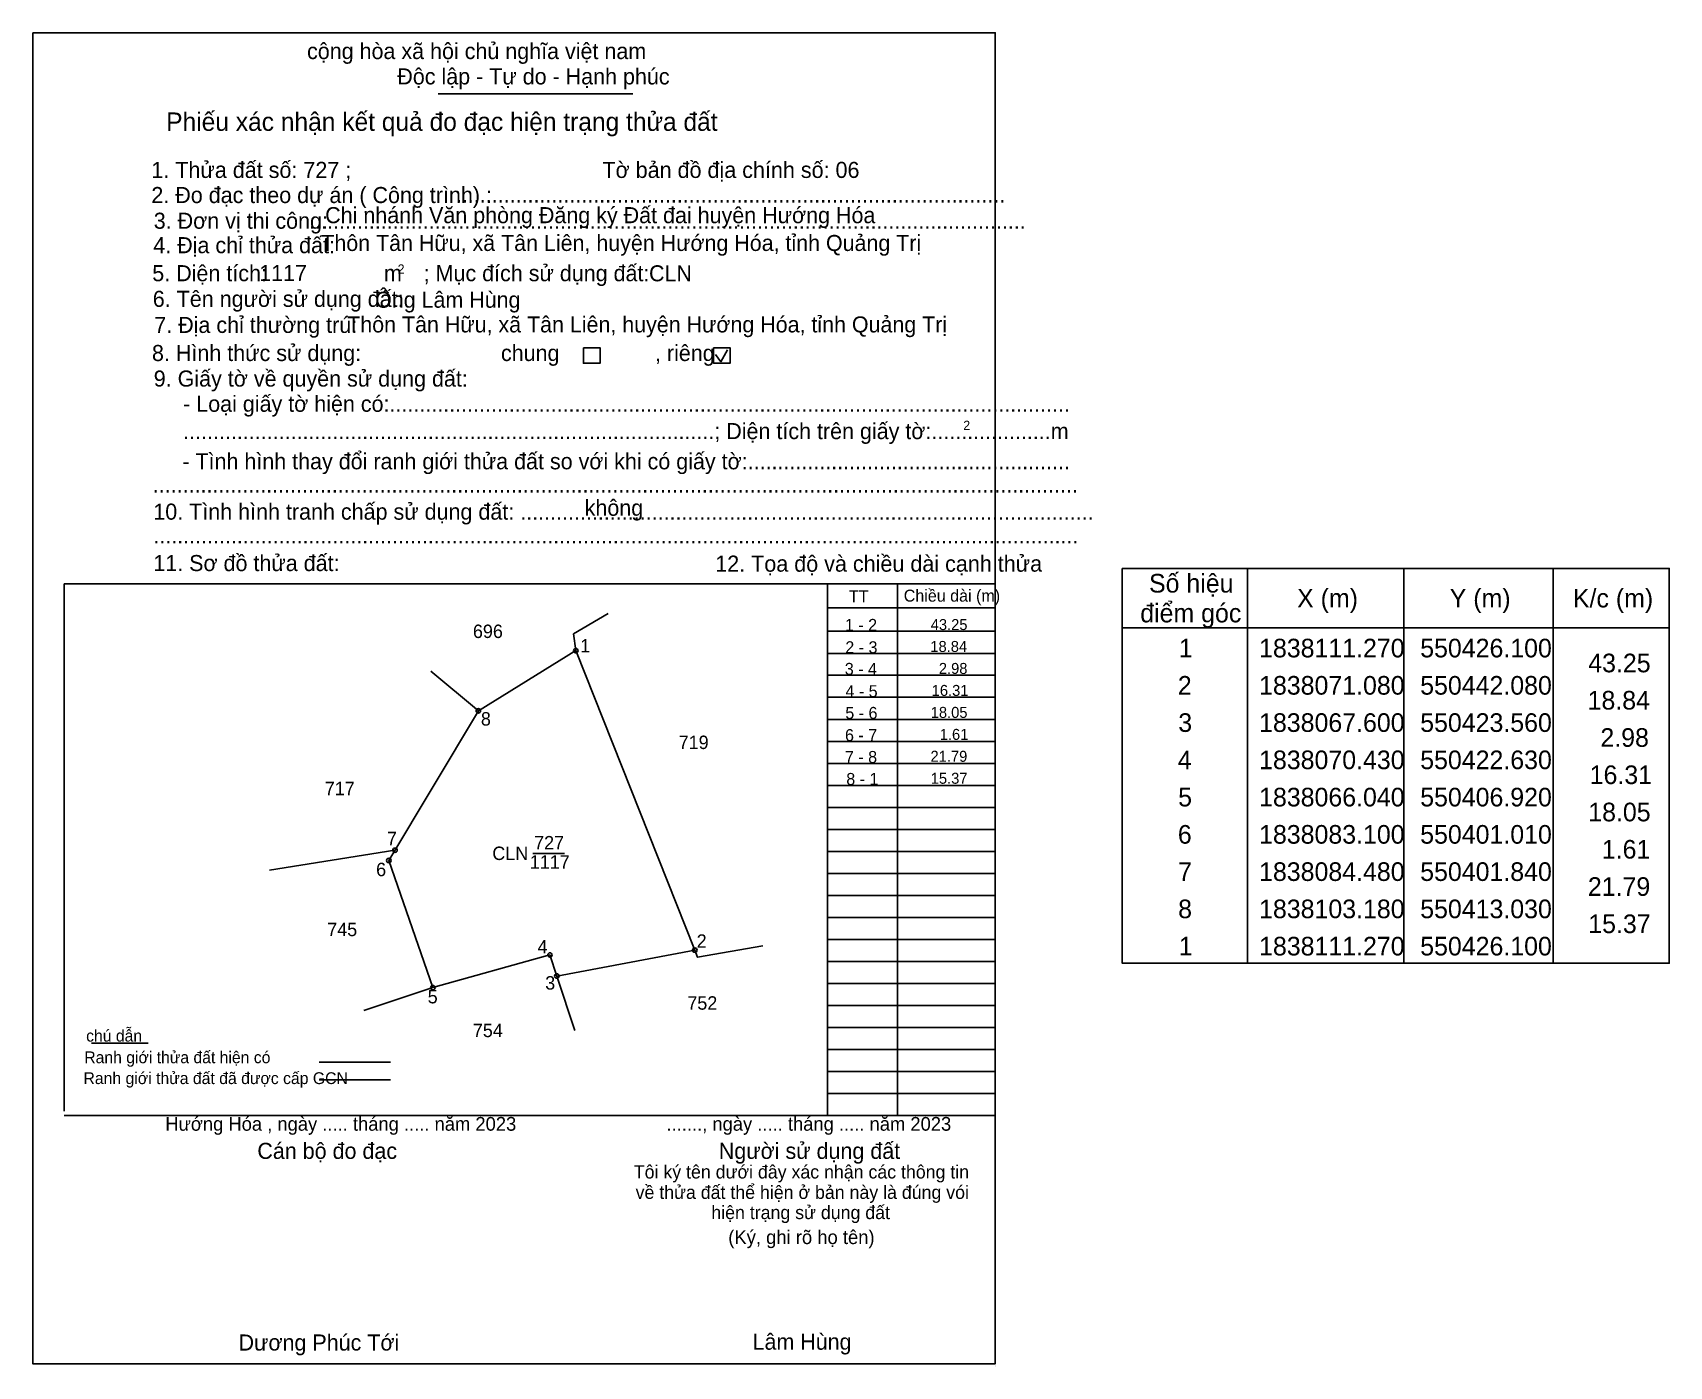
# Model space of a CAD drawing. Extents: x 549456 to 549676, y 1838019 to 1838198.
import ezdxf

# ---------------------------------------------------------------- set-up
doc = ezdxf.new("R2010")
doc.units = 0
for name, color, linetype in [('Level 1', 7, 'Continuous'), ('Level 10', 7, 'Continuous'), ('Level 17', 7, 'Continuous'), ('Level 2', 7, 'Continuous'), ('Level 30', 7, 'Continuous'), ('Level 36', 7, 'Continuous'), ('Level 6', 7, 'Continuous'), ('Level 63', 7, 'Continuous')]:
    doc.layers.add(name, color=color, linetype=linetype)

msp = doc.modelspace()

# ---------------------------------------------------------------- linework, layer by layer
at = {"layer": 'Level 1'}
msp.add_lwpolyline([(549529.3, 1838115.4), (549545.28, 1838075.21), (549526.76, 1838071.73), (549525.83, 1838074.56), (549510.12, 1838070.17), (549504.21, 1838087.23), (549516.23, 1838107.31)], close=True, dxfattribs=at)
msp.add_lwpolyline([(549529.3, 1838115.4), (549545.28, 1838075.21), (549526.76, 1838071.73), (549525.83, 1838074.56), (549510.12, 1838070.17), (549504.21, 1838087.23), (549516.23, 1838107.31)], close=True, dxfattribs=at)
at = {"layer": 'Level 17'}
msp.add_line((549464.31, 1838062.73), (549471.9, 1838062.73), dxfattribs=at)
at = {"layer": 'Level 2'}
for p, q in [((549456.43, 1838198.32), (549456.43, 1838198.32)), ((549510.83, 1838190.13), (549536.94, 1838190.13)), ((549548.03, 1838155.12), (549548.77, 1838154.16)), ((549548.77, 1838154.16), (549549.66, 1838155.76)), ((549460.64, 1838124.38), (549563.09, 1838124.38)), ((549460.64, 1838053.61), (549460.64, 1838124.38)), ((549563.09, 1838124.38), (549563.09, 1838053.03)), ((549563.09, 1838053.03), (549460.64, 1838053.03)), ((549585.58, 1838019.69), (549585.58, 1838019.69))]:
    msp.add_line(p, q, dxfattribs=at)
for points in [[(549456.43, 1838198.32), (549585.58, 1838198.32), (549585.58, 1838019.69), (549456.43, 1838019.69)], [(549530.33, 1838156.04), (549532.55, 1838156.04), (549532.55, 1838153.97), (549530.33, 1838153.97)], [(549547.78, 1838156.04), (549550, 1838156.04), (549550, 1838153.97), (549547.78, 1838153.97)]]:
    msp.add_lwpolyline(points, close=True, dxfattribs=at)
at = {"layer": 'Level 30'}
for p, q in [((549563.09, 1838124.38), (549585.58, 1838124.38)), ((549563.09, 1838069.61), (549563.09, 1838124.38)), ((549572.48, 1838124.38), (549572.48, 1838053.03)), ((549585.58, 1838124.38), (549585.58, 1838069.61)), ((549563.09, 1838121.16), (549585.58, 1838121.16)), ((549563.09, 1838118.03), (549585.58, 1838118.03)), ((549563.03, 1838115.02), (549585.52, 1838115.02)), ((549563.09, 1838112.09), (549585.58, 1838112.09)), ((549563.09, 1838109.13), (549585.58, 1838109.13)), ((549563.09, 1838106.17), (549585.58, 1838106.17)), ((549563.09, 1838103.22), (549585.58, 1838103.22)), ((549563.09, 1838100.27), (549585.58, 1838100.27)), ((549563.09, 1838097.32), (549585.58, 1838097.32)), ((549563.09, 1838094.36), (549585.58, 1838094.36)), ((549563.09, 1838091.41), (549585.58, 1838091.41)), ((549563.09, 1838088.46), (549585.58, 1838088.46)), ((549563.09, 1838085.51), (549585.58, 1838085.51)), ((549563.09, 1838082.55), (549585.58, 1838082.55)), ((549563.09, 1838079.6), (549585.58, 1838079.6)), ((549563.09, 1838076.65), (549585.58, 1838076.65)), ((549563.09, 1838073.7), (549585.58, 1838073.7)), ((549563.09, 1838070.74), (549585.58, 1838070.74)), ((549563.09, 1838067.79), (549585.58, 1838067.79)), ((549563.09, 1838064.84), (549585.58, 1838064.84)), ((549563.09, 1838064.83), (549585.58, 1838064.83)), ((549563.09, 1838061.89), (549585.58, 1838061.89)), ((549563.09, 1838058.93), (549585.58, 1838058.93)), ((549563.09, 1838055.98), (549585.58, 1838055.98)), ((549563.09, 1838053.03), (549585.58, 1838053.03))]:
    msp.add_line(p, q, dxfattribs=at)
at = {"layer": 'Level 36'}
for p, q in [((549505.04, 1838088.61), (549488.21, 1838085.93)), ((549545.28, 1838075.21), (549526.76, 1838071.73))]:
    msp.add_line(p, q, dxfattribs=at)
for points in [[(549516.23, 1838107.31), (549529.3, 1838115.4), (549545.28, 1838075.21)], [(549509.87, 1838112.63), (549516.23, 1838107.31)], [(549526.76, 1838071.73), (549525.83, 1838074.56), (549510.12, 1838070.17), (549504.21, 1838087.23), (549516.23, 1838107.31)]]:
    msp.add_lwpolyline(points, dxfattribs=at)
at = {"layer": 'Level 6'}
for p, q in [((549494.85, 1838060.15), (549504.46, 1838060.15)), ((549494.85, 1838057.79), (549504.46, 1838057.79))]:
    msp.add_line(p, q, dxfattribs=at)
at = {"layer": 'Level 63'}
for p, q in [((549619.43, 1838126.44), (549619.43, 1838073.44)), ((549640.43, 1838126.44), (549640.43, 1838073.44)), ((549660.43, 1838126.44), (549660.43, 1838073.44)), ((549602.63, 1838118.44), (549676.03, 1838118.44)), ((549523.54, 1838088.19), (549527.77, 1838088.19)), ((549526.76, 1838071.73), (549529.17, 1838064.4)), ((549510.12, 1838070.17), (549500.86, 1838067.12))]:
    msp.add_line(p, q, dxfattribs=at)
msp.add_lwpolyline([(549602.63, 1838126.44), (549676.03, 1838126.44), (549676.03, 1838073.44), (549602.63, 1838073.44)], close=True, dxfattribs=at)
for points in [[(549529.3, 1838115.4), (549528.99, 1838117.65), (549533.65, 1838120.4)], [(549545.28, 1838075.21), (549545.65, 1838074.25), (549554.39, 1838075.79)]]:
    msp.add_lwpolyline(points, dxfattribs=at)
for centre in [(549529.3, 1838115.4), (549516.23, 1838107.31), (549505.04, 1838088.61), (549504.21, 1838087.23), (549545.28, 1838075.21), (549525.83, 1838074.56), (549526.76, 1838071.73), (549510.12, 1838070.17)]:
    msp.add_circle(centre, 0.3, dxfattribs=at)

# ---------------------------------------------------------------- texts
at = {"layer": 'Level 1'}
for s, p in [('696', (549515.5, 1838117.09)), ('719', (549543.11, 1838102.19)), ('717', (549495.62, 1838096)), ('CLN', (549518.1, 1838087.3)), ('727', (549523.71, 1838088.72)), ('1117', (549523.13, 1838086.13)), ('745', (549495.95, 1838077.08)), ('752', (549544.27, 1838067.21)), ('754', (549515.49, 1838063.53))]:
    msp.add_text(s, height=1.8, dxfattribs=at).set_placement(p)
at = {"layer": 'Level 10'}
for s, height, p in [('1 - 2', 1.611, (549565.42, 1838118.04)), ('2 - 3', 1.611, (549565.47, 1838115.04)), ('3 - 4', 1.611, (549565.4, 1838112.14)), ('4 - 5', 1.611, (549565.49, 1838109.15)), ('5 - 6', 1.611, (549565.47, 1838106.23)), ('6 - 7', 1.611, (549565.43, 1838103.25)), ('7 - 8', 1.61, (549565.42, 1838100.32)), ('8 - 1', 1.61, (549565.6, 1838097.37))]:
    msp.add_text(s, height=height, dxfattribs=at).set_placement(p)
at = {"layer": 'Level 2'}
for s, height, p in [('cộng hòa xã hội chủ nghĩa việt nam', 2.1556, (549493.24, 1838194.78)), ('Độc lập - Tự do - Hạnh phúc', 2.1556, (549505.35, 1838191.38)), ('Phiếu xác nhận kết quả đo đạc hiện trạng thửa đất', 2.463, (549474.34, 1838185.15)), ('1. Thửa đất số: 727 ;                                          Tờ bản đồ địa chính số: 06', 2.16, (549472.35, 1838178.83)), ('2. Đo đạc theo dự án ( Công trình) : ', 2.1569, (549472.35, 1838175.46)), ('3. Đơn vị thi công:', 2.1569, (549472.67, 1838172.01)), ('Chi nhánh Văn phòng Đăng ký Đất đai huyện Hướng Hóa', 2.1551, (549495.67, 1838172.76)), ('............................................................................................', 2.1569, (549513.21, 1838175.53)), ('........................................................................................................................', 2.15694, (549493.52, 1838172.01)), ('4. Địa chỉ thửa đất:', 2.1569, (549472.61, 1838168.73)), ('Thôn Tân Hữu, xã Tân Liên, huyện Hướng Hóa, tỉnh Quảng Trị', 2.1493, (549495.15, 1838169.03)), ('5. Diện tích:', 2.1569, (549472.47, 1838164.97)), ('1117', 2.15, (549486.83, 1838165)), ('m', 2.16, (549503.56, 1838164.97)), ('2', 1.23, (549505.4, 1838166)), ('; Mục đích sử dụng đất:', 2.1556, (549508.89, 1838164.97)), ('CLN', 2.15, (549539.13, 1838164.96)), ('6. Tên người sử dụng đất:', 2.1569, (549472.54, 1838161.53)), ('Ông Lâm Hùng', 2.15, (549502.38, 1838161.41)), ('7. Địa chỉ thường trú:', 2.1569, (549472.74, 1838158.03)), ('Thôn Tân Hữu, xã Tân Liên, huyện Hướng Hóa, tỉnh Quảng Trị', 2.1493, (549498.63, 1838158.1)), ('8. Hình thức sử dụng:', 2.1569, (549472.43, 1838154.26)), ('chung                , riêng', 2.1556, (549519.26, 1838154.26)), ('9. Giấy tờ về quyền sử dụng đất:', 2.1569, (549472.67, 1838150.83)), ('     - Loại giấy tờ hiện có:..................................................................................................................', 2.15556, (549472.61, 1838147.45)), ('     .........................................................................................; Diện tích trên giấy tờ:....................m', 2.15556, (549472.61, 1838143.78)), ('2', 1.23, (549581.3, 1838145.02)), ('     - Tình hình thay đổi ranh giới thửa đất so với khi có giấy tờ:......................................................', 2.15556, (549472.5, 1838139.73)), ('...........................................................................................................................................................', 2.15556, (549472.54, 1838136.61)), ('10. Tình hình tranh chấp sử dụng đất: ................................................................................................', 2.15694, (549472.61, 1838132.97)), ('không', 2.156, (549530.49, 1838133.49)), ('11. Sơ đồ thửa đất:', 2.1569, (549472.61, 1838126.07)), ('...........................................................................................................................................................', 2.15556, (549472.61, 1838129.78)), ('12. Tọa độ và chiều dài cạnh thửa', 2.1611, (549548.01, 1838125.99)), ('Hướng Hóa , ngày ..... tháng ..... năm 2023', 1.8423, (549474.22, 1838050.97)), ('......., ngày ..... tháng ..... năm 2023', 1.8423, (549541.47, 1838050.97)), ('Cán bộ đo đạc', 2.1556, (549486.57, 1838047.19)), ('Người sử dụng đất', 2.1556, (549548.49, 1838047.19)), ('Tôi ký tên dưới đây xác nhận các thông tin', 1.7808, (549537.09, 1838044.56)), ('về thửa đất thể hiện ở bản này là đúng vói', 1.7808, (549537.33, 1838041.82)), ('hiện trạng sử dụng đất', 1.7808, (549547.49, 1838039.11)), ('(Ký, ghi rõ họ tên)', 1.8477, (549549.76, 1838035.76)), ('Dương Phúc Tới', 2.1551, (549484.05, 1838021.47)), ('Lâm Hùng', 2.15, (549553.03, 1838021.58)), ('.', 0.616, (549585.46, 1838019.36))]:
    msp.add_text(s, height=height, dxfattribs=at).set_placement(p)
at = {"layer": 'Level 30'}
for s, height, p in [('Chiều dài (m)', 1.6108, (549573.31, 1838121.97)), ('TT', 1.606, (549565.96, 1838121.87))]:
    msp.add_text(s, height=height, dxfattribs=at).set_placement(p)
at = {"layer": 'Level 6'}
for s, height, p in [('chú dẫn', 1.578, (549463.6, 1838062.93)), ('Ranh giới thửa đất hiện có ', 1.5783, (549463.35, 1838060.03)), ('Ranh giới thửa đất đã được cấp GCN', 1.5824, (549463.24, 1838057.23))]:
    msp.add_text(s, height=height, dxfattribs=at).set_placement(p)
at = {"layer": 'Level 63'}
for s, height, p in [('Số hiệu', 2.5, (549606.22, 1838123.19)), ('X (m)', 2.5, (549626.09, 1838121.19)), ('Y (m)', 2.5, (549646.57, 1838121.19)), ('K/c (m)', 2.5, (549663.1, 1838121.19)), ('điểm góc', 2.5, (549605.04, 1838119.19)), ('43.25', 1.474, (549576.93, 1838118.16)), (' 1', 2.5, (549609.29, 1838114.49)), ('1838111.270', 2.5, (549620.99, 1838114.49)), ('550426.100', 2.5, (549642.61, 1838114.49)), ('1', 1.8, (549529.9, 1838115.15)), ('18.84', 1.474, (549576.88, 1838115.22)), ('43.25', 2.5, (549665.16, 1838112.49)), ('2.98', 1.474, (549578.02, 1838112.27)), ('16.31', 1.474, (549577.06, 1838109.32)), (' 2', 2.5, (549609.16, 1838109.49)), ('1838071.080', 2.5, (549620.99, 1838109.49)), ('550442.080', 2.5, (549642.61, 1838109.49)), ('18.84', 2.5, (549665.07, 1838107.49)), ('8', 1.8, (549516.57, 1838105.34)), ('18.05', 1.474, (549576.93, 1838106.37)), (' 3', 2.5, (549609.22, 1838104.49)), ('1838067.600', 2.5, (549620.99, 1838104.49)), ('550423.560', 2.5, (549642.61, 1838104.49)), ('1.61', 1.474, (549578.14, 1838103.42)), ('2.98', 2.5, (549666.79, 1838102.49)), ('21.79', 1.474, (549576.9, 1838100.48)), (' 4', 2.5, (549609.15, 1838099.49)), ('1838070.430', 2.5, (549620.99, 1838099.49)), ('550422.630', 2.5, (549642.61, 1838099.49)), ('16.31', 2.5, (549665.35, 1838097.49)), ('15.37', 1.474, (549576.93, 1838097.53)), (' 5', 2.5, (549609.2, 1838094.49)), ('1838066.040', 2.5, (549620.99, 1838094.49)), ('550406.920', 2.5, (549642.61, 1838094.49)), ('18.05', 2.5, (549665.16, 1838092.49)), ('7', 1.8, (549503.96, 1838089.29)), (' 6', 2.5, (549609.16, 1838089.49)), ('1838083.100', 2.5, (549620.99, 1838089.49)), ('550401.010', 2.5, (549642.61, 1838089.49)), ('1.61', 2.5, (549666.98, 1838087.49)), ('6', 1.8, (549502.51, 1838085.13)), (' 7', 2.5, (549609.2, 1838084.49)), ('1838084.480', 2.5, (549620.99, 1838084.49)), ('550401.840', 2.5, (549642.61, 1838084.49)), ('21.79', 2.5, (549665.11, 1838082.49)), (' 8', 2.5, (549609.2, 1838079.49)), ('1838103.180', 2.5, (549620.99, 1838079.49)), ('550413.030', 2.5, (549642.61, 1838079.49)), ('15.37', 2.5, (549665.16, 1838077.49)), ('4', 1.8, (549524.17, 1838074.76)), ('2', 1.8, (549545.52, 1838075.52)), (' 1', 2.5, (549609.29, 1838074.49)), ('1838111.270', 2.5, (549620.99, 1838074.49)), ('550426.100', 2.5, (549642.61, 1838074.49)), ('3', 1.8, (549525.2, 1838069.91)), ('5', 1.8, (549509.43, 1838068.06))]:
    msp.add_text(s, height=height, dxfattribs=at).set_placement(p)

doc.saveas('drawing.dxf')
